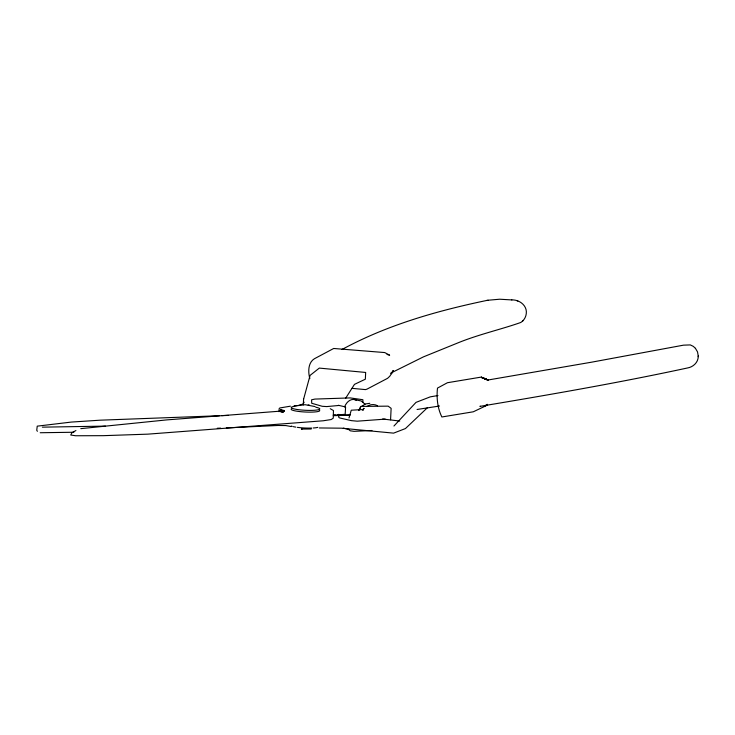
<?xml version="1.0" encoding="UTF-8"?>
<svg xmlns="http://www.w3.org/2000/svg" width="735" height="735" viewBox="0 0 735 735"><rect width="100%" height="100%" fill="white"/><g stroke="black" fill="none" stroke-linecap="round" stroke-linejoin="round"><path stroke-width="1.1" d="M480.267 406.207L479.9 406.381C549.265 394.796 618.613 382.816 687.372 367.996C693.041 367.142 698.186 362.511 698.232 356.53M698.25 356.071L697.533 351.909L695.411 348.298M698.232 356.659L698.25 355.942M303.573 399.261L310.087 375.392L319.302 368.097L365.662 372.452L365.35 379.205L354.463 384.368L345.514 398.453M279.015 411.673L279.171 408.623L279.842 407.962L290.426 406.179M303.298 404.866L303.592 398.756M345.588 407.08L345.165 414.301L333.598 415.238M362.98 402.192L362.86 399.711L350.191 397.911L314.92 399.077L311.585 399.812L311.723 403.267L322.215 406.29L326.735 406.584L339.028 405.454M390.57 419.786L391.13 408.338L388.126 406.143L360.674 406.427L358.79 410.571M304.152 402.164L303.105 404.02L298.548 405.362M349.015 417.967L351.256 410.204L362.548 409.579L363.834 408.614M280.761 411.701L281.505 409.671L280.724 411.756M281.468 411.977L282.543 409.983L281.514 411.775M358.992 409.955L360.692 407.392M282.286 412.004L283.581 410.286L282.194 412.059M282.387 412.114L283.829 410.369L282.497 411.94M390.772 373.086L423.452 356.87L459.752 342.142C480.35 333.993 501.739 329.216 520.812 322.463C523.88 320.57 525.883 317.189 526.278 313.625C527.344 305.494 519.323 299.54 511.753 299.908M282.653 412.004L284.179 410.534L282.727 412.078M393.951 426.015L416.01 402.376L430.287 396.854L437.968 395.54M392.251 371.947L393.381 370.734L389.78 376.228L387.602 378.304L367.022 389.118L365.506 389.605L352.074 388.346M522.603 321.085L523.228 320.442M282.764 412.151L284.28 410.617L282.663 412.317M427.311 407.806L405.435 428.56L393.602 433.135L341.371 428.183L319.302 427.954M487.066 404.599L485.513 405.986L473.312 411.793L441.873 416.975C437.527 408.329 436.406 397.69 437.5 388.089L447.459 382.714L481.131 377.11L488.159 380.032L481.691 377.551L488.031 380.004L591.684 362.171L683.476 345.165L690.303 344.917L693.335 346.387L695.503 348.408M487.213 404.388L485.688 405.702L487.232 404.379M361.749 406.29L365.552 403.938L369.806 403.304M284.261 410.847L166.891 419.887L80.795 428.652M486.882 300.422C436.893 310.85 387.014 325.008 341.95 349.529L342.345 349.309M75.925 430.517L71.929 432.768L70.735 435.037L75.668 435.754L103.231 435.671L147.753 434.155L323.253 420.778L331.173 419.547L333.24 418.187L333.46 410.562L330.236 408.697M294.524 406.069L305.08 404.7L315.058 406.565M487.764 300.257L499.671 299.219L511.863 299.926M486.588 300.477L488.04 300.211M439.53 406.014L417.085 409.478M311.227 429.001L301.488 429.084M297.179 405.573L294.046 405.922M333.157 415.192L335.316 414.99M337.484 414.788L339.644 414.586L338.569 414.365M385.241 419.125L357.228 421.183L351.367 420.631L339.598 417.93C337.733 417.563 338.927 414.246 340.819 415.119L350.466 414.871M371.947 430.508L354.013 431.335L350.246 430.802L348.463 429.313L343.291 428.119M333.782 415.661L349.538 415.247M226.325 427.899L278.216 425.464L285.814 425.565L291.097 426.53M217.294 428.257L220.684 428.128M219.398 415.744L100.171 420.181L71.332 422.074L37.237 426.153L36.75 430.223L37.384 431.307M221.685 415.652L228.567 415.404M105.39 426.116L42.364 427.154M73.858 432.244L40.214 432.74M382.632 419.005L399.739 421.036M387.033 354.435L389.642 355.189L384.736 352.561L333.699 348.473L314.405 358.744C307.882 362.741 308.048 372.066 309.83 378.644M308.158 404.939L309.426 405.132M301.405 429.075L302.012 429.166M354.233 399.509L361.179 400.979L365.001 404.158M338.44 405.316L344.954 406.804M517.789 300.992L517.1 300.79M317.786 427.366A14.314 2.095 2.8 0 1 313.202 427.99M311.631 428.064A14.314 2.095 2.8 0 1 297.335 427.357M295.801 427.127A14.314 2.095 2.8 0 1 293.191 426.612M292.172 426.328A14.314 2.095 2.8 0 1 291.372 426.043M344.54 406.979A12.008 8.508 -78.7 0 1 356.337 400.253M366.811 406.593A12.008 10.575 -71.3 0 1 377.533 405.738M315.765 407.236A14.314 2.095 2.8 0 1 315.931 410.139A14.314 2.095 2.8 0 1 296.177 409.34A14.314 2.095 2.8 0 1 294.294 406.372M319.293 410.084A14.314 2.095 2.8 0 1 306.173 412.059A14.314 2.095 2.8 0 1 291.281 408.954M280.724 409.441L280.237 411.471L280.724 409.441M363.853 408.348L362.925 410.185L363.853 408.348M393.491 370.569L391.24 373.619L393.491 370.569M487.167 404.48L485.651 405.821L487.176 404.471M487.994 379.977L481.526 377.367L487.93 380.013M487.884 380.032L481.37 377.202L487.82 380.068"/></g></svg>
